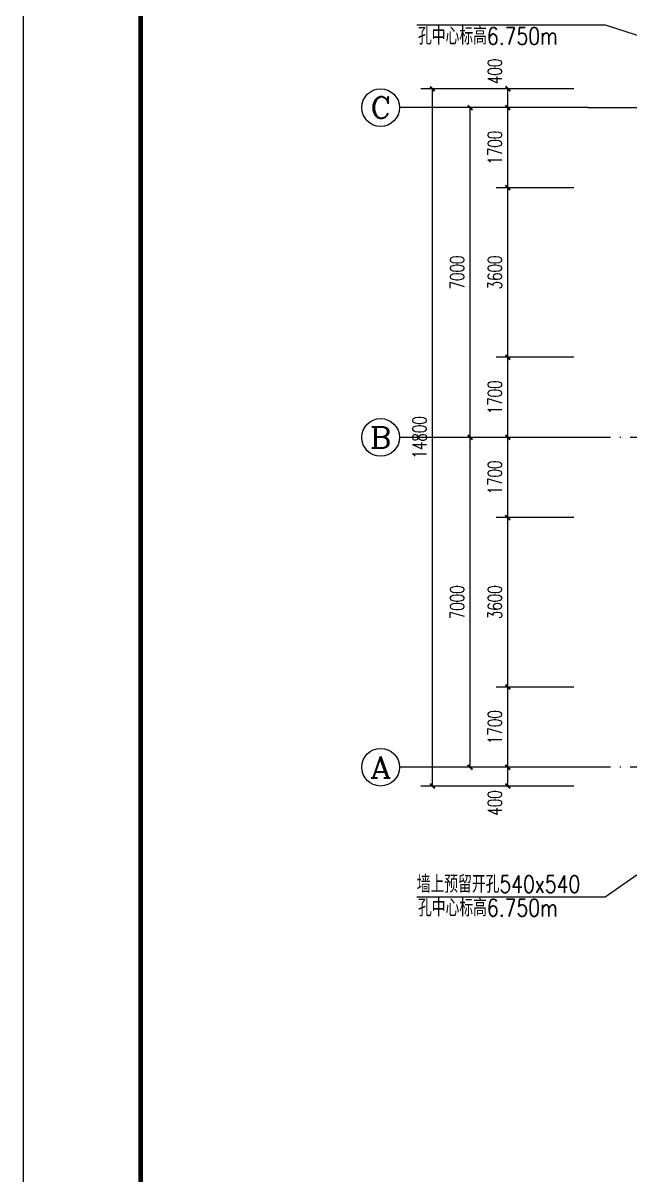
# Model space of a CAD drawing. Extents: x 4678611 to 4812712, y -485691 to -238224.
# Drawn here: x 4708672 to 4721558, y -398388 to -373936 of the extents above; entities that cross this region are included whole.
import ezdxf
from ezdxf.enums import TextEntityAlignment as Align

# ---------------------------------------------------------------- set-up
doc = ezdxf.new("R2010")
doc.units = 0
doc.header["$LTSCALE"] = 1000
doc.header["$MEASUREMENT"] = 0
doc.linetypes.add('DOTE', pattern=[2.42, 2, -0.2, 0.02, -0.2])
doc.layers.get('0').update_dxf_attribs({"linetype": 'CONTINUOUS'})
doc.layers.get('Defpoints').update_dxf_attribs({"linetype": 'CONTINUOUS'})
for name, color, linetype in [('AXIS', 3, 'CONTINUOUS'), ('AXIS_TEXT', 7, 'CONTINUOUS'), ('DOTE', 252, 'CONTINUOUS'), ('PUB_DIM', 3, 'CONTINUOUS'), ('PUB_TITLE', 4, 'CONTINUOUS')]:
    doc.layers.add(name, color=color, linetype=linetype)
doc.styles.add('_HZTXT', font='txt.shx', dxfattribs={"width": 0.8, "bigfont": 'HZTXT.shx'})
doc.styles.add('_TCH_AXIS', font='COMPLEX', dxfattribs={"bigfont": 'GBCBIG'})
doc.styles.add('_TCH_DIM_T3', font='SIMPLEX', dxfattribs={"width": 0.705882, "bigfont": 'GBCBIG'})
doc.styles.add('COMPLEX', font='COMPLEX')
doc.dimstyles.new('_TCH_ARCH&&100', dxfattribs={"dimtxt": 297.5, "dimasz": 100, "dimexe": 250, "dimexo": 300, "dimgap": 126.25, "dimtad": 1, "dimdec": 0, "dimzin": 0, "dimdsep": 46, "dimtxsty": '_TCH_DIM_T3', "dimblk": 'ARCHTICK', "dimcen": 0.09, "dimclrt": 7, "dimazin": 2, "dimtfac": 1, "dimtdec": 0, "dimtix": 1, "dimtmove": 2, "dimatfit": 3, "dimfxl": 0, "dimtolj": 1, "dimtzin": 0, "dimarcsym": 0})

# ---------------------------------------------------------------- blocks, each defined once
blk = doc.blocks.new('_ArchTick')
at = {"color": 0, "linetype": 'ByBlock', "const_width": 0.4}
blk.add_lwpolyline([(-0.5, -0.5), (0.5, 0.5)], dxfattribs=at)
blk = doc.blocks.new('*D80')
at = {"layer": 'Defpoints', "color": 0}
for p in [(4718965, -389732), (4720665, -389732), (4720665, -390132)]:
    blk.add_point(p, dxfattribs=at)
at = {"layer": 'PUB_DIM', "color": 0, "lineweight": -2}
for p, q in [((4720365, -389732), (4718715, -389732)), ((4718965, -390132), (4718965, -389732)), ((4720365, -390132), (4718715, -390132))]:
    blk.add_line(p, q, dxfattribs=at)
at = {"layer": 'PUB_DIM', "color": 0, "lineweight": -2, "xscale": 100, "yscale": 100, "zscale": 100}
for p, rotation in [((4718965, -389732), 90), ((4718965, -390132), 270)]:
    blk.add_blockref('_ArchTick', p, dxfattribs=dict(at, rotation=rotation))
at = {"layer": 'PUB_DIM', "color": 7, "insert": (4718690, -390493), "char_height": 297.5, "attachment_point": 5, "rotation": 90, "style": '_TCH_DIM_T3'}
blk.add_mtext('\\A1;400', dxfattribs=at)
blk = doc.blocks.new('*D81')
at = {"layer": 'Defpoints', "color": 0}
for p in [(4718965, -388032), (4720665, -388032), (4720665, -389732)]:
    blk.add_point(p, dxfattribs=at)
at = {"layer": 'PUB_DIM', "color": 0, "lineweight": -2}
for p, q in [((4720365, -388032), (4718715, -388032)), ((4718965, -389732), (4718965, -388032)), ((4720365, -389732), (4718715, -389732))]:
    blk.add_line(p, q, dxfattribs=at)
at = {"layer": 'PUB_DIM', "color": 0, "lineweight": -2, "xscale": 100, "yscale": 100, "zscale": 100}
for p, rotation in [((4718965, -388032), 90), ((4718965, -389732), 270)]:
    blk.add_blockref('_ArchTick', p, dxfattribs=dict(at, rotation=rotation))
at = {"layer": 'PUB_DIM', "color": 7, "insert": (4718690, -388882), "char_height": 297.5, "attachment_point": 5, "rotation": 90, "style": '_TCH_DIM_T3'}
blk.add_mtext('\\A1;1700', dxfattribs=at)
blk = doc.blocks.new('*D82')
at = {"layer": 'Defpoints', "color": 0}
for p in [(4718965, -384432), (4720665, -384432), (4720665, -388032)]:
    blk.add_point(p, dxfattribs=at)
at = {"layer": 'PUB_DIM', "color": 0, "lineweight": -2}
for p, q in [((4720365, -384432), (4718715, -384432)), ((4718965, -388032), (4718965, -384432)), ((4720365, -388032), (4718715, -388032))]:
    blk.add_line(p, q, dxfattribs=at)
at = {"layer": 'PUB_DIM', "color": 0, "lineweight": -2, "xscale": 100, "yscale": 100, "zscale": 100}
for p, rotation in [((4718965, -384432), 90), ((4718965, -388032), 270)]:
    blk.add_blockref('_ArchTick', p, dxfattribs=dict(at, rotation=rotation))
at = {"layer": 'PUB_DIM', "color": 7, "insert": (4718690, -386232), "char_height": 297.5, "attachment_point": 5, "rotation": 90, "style": '_TCH_DIM_T3'}
blk.add_mtext('\\A1;3600', dxfattribs=at)
blk = doc.blocks.new('*D83')
at = {"layer": 'Defpoints', "color": 0}
for p in [(4718965, -382732), (4720665, -382732), (4720665, -384432)]:
    blk.add_point(p, dxfattribs=at)
at = {"layer": 'PUB_DIM', "color": 0, "lineweight": -2}
for p, q in [((4720365, -382732), (4718715, -382732)), ((4718965, -384432), (4718965, -382732)), ((4720365, -384432), (4718715, -384432))]:
    blk.add_line(p, q, dxfattribs=at)
at = {"layer": 'PUB_DIM', "color": 0, "lineweight": -2, "xscale": 100, "yscale": 100, "zscale": 100}
for p, rotation in [((4718965, -382732), 90), ((4718965, -384432), 270)]:
    blk.add_blockref('_ArchTick', p, dxfattribs=dict(at, rotation=rotation))
at = {"layer": 'PUB_DIM', "color": 7, "insert": (4718690, -383582), "char_height": 297.5, "attachment_point": 5, "rotation": 90, "style": '_TCH_DIM_T3'}
blk.add_mtext('\\A1;1700', dxfattribs=at)
blk = doc.blocks.new('*D84')
at = {"layer": 'Defpoints', "color": 0}
for p in [(4718965, -381032), (4720665, -381032), (4720665, -382732)]:
    blk.add_point(p, dxfattribs=at)
at = {"layer": 'PUB_DIM', "color": 0, "lineweight": -2}
for p, q in [((4720365, -381032), (4718715, -381032)), ((4718965, -382732), (4718965, -381032)), ((4720365, -382732), (4718715, -382732))]:
    blk.add_line(p, q, dxfattribs=at)
at = {"layer": 'PUB_DIM', "color": 0, "lineweight": -2, "xscale": 100, "yscale": 100, "zscale": 100}
for p, rotation in [((4718965, -381032), 90), ((4718965, -382732), 270)]:
    blk.add_blockref('_ArchTick', p, dxfattribs=dict(at, rotation=rotation))
at = {"layer": 'PUB_DIM', "color": 7, "insert": (4718690, -381882), "char_height": 297.5, "attachment_point": 5, "rotation": 90, "style": '_TCH_DIM_T3'}
blk.add_mtext('\\A1;1700', dxfattribs=at)
blk = doc.blocks.new('*D85')
at = {"layer": 'Defpoints', "color": 0}
for p in [(4718965, -377432), (4720665, -377432), (4720665, -381032)]:
    blk.add_point(p, dxfattribs=at)
at = {"layer": 'PUB_DIM', "color": 0, "lineweight": -2}
for p, q in [((4720365, -377432), (4718715, -377432)), ((4718965, -381032), (4718965, -377432)), ((4720365, -381032), (4718715, -381032))]:
    blk.add_line(p, q, dxfattribs=at)
at = {"layer": 'PUB_DIM', "color": 0, "lineweight": -2, "xscale": 100, "yscale": 100, "zscale": 100}
for p, rotation in [((4718965, -377432), 90), ((4718965, -381032), 270)]:
    blk.add_blockref('_ArchTick', p, dxfattribs=dict(at, rotation=rotation))
at = {"layer": 'PUB_DIM', "color": 7, "insert": (4718690, -379232), "char_height": 297.5, "attachment_point": 5, "rotation": 90, "style": '_TCH_DIM_T3'}
blk.add_mtext('\\A1;3600', dxfattribs=at)
blk = doc.blocks.new('*D86')
at = {"layer": 'Defpoints', "color": 0}
for p in [(4718965, -375732), (4720665, -375732), (4720665, -377432)]:
    blk.add_point(p, dxfattribs=at)
at = {"layer": 'PUB_DIM', "color": 0, "lineweight": -2}
for p, q in [((4720365, -375732), (4718715, -375732)), ((4718965, -377432), (4718965, -375732)), ((4720365, -377432), (4718715, -377432))]:
    blk.add_line(p, q, dxfattribs=at)
at = {"layer": 'PUB_DIM', "color": 0, "lineweight": -2, "xscale": 100, "yscale": 100, "zscale": 100}
for p, rotation in [((4718965, -375732), 90), ((4718965, -377432), 270)]:
    blk.add_blockref('_ArchTick', p, dxfattribs=dict(at, rotation=rotation))
at = {"layer": 'PUB_DIM', "color": 7, "insert": (4718690, -376582), "char_height": 297.5, "attachment_point": 5, "rotation": 90, "style": '_TCH_DIM_T3'}
blk.add_mtext('\\A1;1700', dxfattribs=at)
blk = doc.blocks.new('*D87')
at = {"layer": 'Defpoints', "color": 0}
for p in [(4718965, -375332), (4720665, -375332), (4720665, -375732)]:
    blk.add_point(p, dxfattribs=at)
at = {"layer": 'PUB_DIM', "color": 0, "lineweight": -2}
for p, q in [((4720365, -375332), (4718715, -375332)), ((4718965, -375732), (4718965, -375332)), ((4720365, -375732), (4718715, -375732))]:
    blk.add_line(p, q, dxfattribs=at)
at = {"layer": 'PUB_DIM', "color": 0, "lineweight": -2, "xscale": 100, "yscale": 100, "zscale": 100}
for p, rotation in [((4718965, -375332), 90), ((4718965, -375732), 270)]:
    blk.add_blockref('_ArchTick', p, dxfattribs=dict(at, rotation=rotation))
at = {"layer": 'PUB_DIM', "color": 7, "insert": (4718690, -374962), "char_height": 297.5, "attachment_point": 5, "rotation": 90, "style": '_TCH_DIM_T3'}
blk.add_mtext('\\A1;400', dxfattribs=at)
blk = doc.blocks.new('*D207')
at = {"layer": 'AXIS', "color": 0, "lineweight": -2}
for p, q in [((4720365, -382732), (4717915, -382732)), ((4718165, -389732), (4718165, -382732)), ((4720365, -389732), (4717915, -389732))]:
    blk.add_line(p, q, dxfattribs=at)
at = {"layer": 'Defpoints', "color": 0}
for p in [(4718165, -382732), (4720665, -382732), (4720665, -389732)]:
    blk.add_point(p, dxfattribs=at)
at = {"layer": 'AXIS', "color": 0, "lineweight": -2, "xscale": 100, "yscale": 100, "zscale": 100}
for p, rotation in [((4718165, -382732), 90), ((4718165, -389732), 270)]:
    blk.add_blockref('_ArchTick', p, dxfattribs=dict(at, rotation=rotation))
at = {"layer": 'AXIS', "color": 7, "insert": (4717890, -386232), "char_height": 297.5, "attachment_point": 5, "rotation": 90, "style": '_TCH_DIM_T3'}
blk.add_mtext('\\A1;7000', dxfattribs=at)
blk = doc.blocks.new('*D208')
at = {"layer": 'AXIS', "color": 0, "lineweight": -2}
for p, q in [((4720365, -375732), (4717915, -375732)), ((4718165, -382732), (4718165, -375732)), ((4720365, -382732), (4717915, -382732))]:
    blk.add_line(p, q, dxfattribs=at)
at = {"layer": 'Defpoints', "color": 0}
for p in [(4718165, -375732), (4720665, -375732), (4720665, -382732)]:
    blk.add_point(p, dxfattribs=at)
at = {"layer": 'AXIS', "color": 0, "lineweight": -2, "xscale": 100, "yscale": 100, "zscale": 100}
for p, rotation in [((4718165, -375732), 90), ((4718165, -382732), 270)]:
    blk.add_blockref('_ArchTick', p, dxfattribs=dict(at, rotation=rotation))
at = {"layer": 'AXIS', "color": 7, "insert": (4717890, -379232), "char_height": 297.5, "attachment_point": 5, "rotation": 90, "style": '_TCH_DIM_T3'}
blk.add_mtext('\\A1;7000', dxfattribs=at)
blk = doc.blocks.new('*D209')
at = {"layer": 'AXIS', "color": 0, "lineweight": -2}
for p, q in [((4720365, -375332), (4717115, -375332)), ((4717365, -390132), (4717365, -375332)), ((4720365, -390132), (4717115, -390132))]:
    blk.add_line(p, q, dxfattribs=at)
at = {"layer": 'Defpoints', "color": 0}
for p in [(4717365, -375332), (4720665, -375332), (4720665, -390132)]:
    blk.add_point(p, dxfattribs=at)
at = {"layer": 'AXIS', "color": 0, "lineweight": -2, "xscale": 100, "yscale": 100, "zscale": 100}
for p, rotation in [((4717365, -375332), 90), ((4717365, -390132), 270)]:
    blk.add_blockref('_ArchTick', p, dxfattribs=dict(at, rotation=rotation))
at = {"layer": 'AXIS', "color": 7, "insert": (4717090, -382732), "char_height": 297.5, "attachment_point": 5, "rotation": 90, "style": '_TCH_DIM_T3'}
blk.add_mtext('\\A1;14800', dxfattribs=at)
blk = doc.blocks.new('_AXISO')
blk.add_circle((0, 0), 0.5)
at = {"layer": 'AXIS_TEXT', "style": 'COMPLEX', "width": 1.041667}
blk.add_attdef('A', text='', height=0.56, dxfattribs=at).set_placement((-0.25, -0.28), (0.25, -0.28), align=Align.FIT)

msp = doc.modelspace()

# ---------------------------------------------------------------- linework, layer by layer
at = {"layer": 'AXIS', "color": 0}
for p, q in [((4720664.7, -375732.1), (4716664.7, -375732.1)), ((4720664.7, -382732.1), (4716664.7, -382732.1)), ((4720664.7, -389732.1), (4716664.7, -389732.1))]:
    msp.add_line(p, q, dxfattribs=at)
at = {"layer": 'DOTE', "linetype": 'DOTE'}
for p, q in [((4720664.7, -375732.1), (4735664.7, -375732.1)), ((4735664.7, -382732.1), (4720664.7, -382732.1)), ((4735664.7, -389732.1), (4720664.7, -389732.1))]:
    msp.add_line(p, q, dxfattribs=at)
at = {"layer": 'PUB_DIM'}
for p, q in [((4721031.2, -373976.1), (4724164.7, -374985.4)), ((4721031.2, -392480.9), (4724164.7, -390300.9))]:
    msp.add_line(p, q, dxfattribs=at)
for points in [[(4717030.3, -373976.1), (4721031.2, -373976.1), (4721031.2, -373976.1)], [(4717030.3, -392480.9), (4721031.2, -392480.9), (4721031.2, -392480.9)]]:
    msp.add_lwpolyline(points, dxfattribs=at)
at = {"layer": 'PUB_TITLE', "color": 4}
msp.add_lwpolyline([(4708672.5, -422737.3), (4792772.5, -422737.3), (4792772.5, -363337.3), (4708672.5, -363337.3)], close=True, dxfattribs=at)
at = {"layer": 'PUB_TITLE', "color": 4, "const_width": 100}
msp.add_lwpolyline([(4711172.5, -421737.3), (4791772.5, -421737.3), (4791772.5, -364337.3), (4711172.5, -364337.3)], close=True, dxfattribs=at)

# ---------------------------------------------------------------- block references
at = {"layer": 'AXIS', "color": 0}
ref = msp.add_blockref('_AXISO', (4716264.7, -375732.1), dxfattribs=dict(at, xscale=800, yscale=800, zscale=800))
ref.add_attrib('A', 'C', dxfattribs={"layer": 'AXIS_TEXT', "color": 0, "height": 452.5, "style": '_TCH_AXIS', "width": 1.4}).set_placement((4716038.4, -375958.3), (4716490.9, -375958.3), align=Align.FIT)
ref = msp.add_blockref('_AXISO', (4716264.7, -382732.1), dxfattribs=dict(at, xscale=800, yscale=800, zscale=800))
ref.add_attrib('A', 'B', dxfattribs={"layer": 'AXIS_TEXT', "color": 0, "height": 452.5, "style": '_TCH_AXIS', "width": 1.235294}).set_placement((4716038.4, -382958.3), (4716490.9, -382958.3), align=Align.FIT)
ref = msp.add_blockref('_AXISO', (4716264.7, -389732.1), dxfattribs=dict(at, xscale=800, yscale=800, zscale=800))
ref.add_attrib('A', 'A', dxfattribs={"layer": 'AXIS_TEXT', "color": 0, "height": 452.5, "style": '_TCH_AXIS', "width": 1.166667}).set_placement((4716038.4, -389958.3), (4716490.9, -389958.3), align=Align.FIT)

# ---------------------------------------------------------------- texts
at = {"layer": 'PUB_DIM', "style": '_HZTXT', "width": 0.8}
for s, p in [('孔中心标高6.750m', (4717058.1, -374395)), ('墙上预留开孔540x540', (4717030.6, -392398.8)), ('孔中心标高6.750m', (4717058.1, -392899.7))]:
    msp.add_text(s, height=365.69, dxfattribs=at).set_placement(p)

# ---------------------------------------------------------------- dimensions: what is measured, and where the dimension line sits
at = {"layer": 'AXIS', "color": 0}
for p1, p2, distance, picture, middle in [((4720664.7, -390132.1), (4720664.7, -375332.1), 3300, '*D209', (4717089.7, -382732.1)), ((4720664.7, -382732.1), (4720664.7, -375732.1), 2500, '*D208', (4717889.7, -379232.1)), ((4720664.7, -389732.1), (4720664.7, -382732.1), 2500, '*D207', (4717889.7, -386232.1))]:
    dim = msp.add_aligned_dim(p1=p1, p2=p2, distance=distance, dimstyle='_TCH_ARCH&&100', dxfattribs=at)
    dim.commit()
    dim.dimension.update_dxf_attribs({"geometry": picture, "text_midpoint": middle})
at = {"layer": 'PUB_DIM', "color": 0}
for base, p1, p2, picture, middle in [((4718964.7, -375332.1), (4720664.7, -375732.1), (4720664.7, -375332.1), '*D87', (4718689.7, -374962.1)), ((4718964.7, -389732.1), (4720664.7, -390132.1), (4720664.7, -389732.1), '*D80', (4718689.7, -390493))]:
    dim = msp.add_linear_dim(base=base, p1=p1, p2=p2, angle=90, dimstyle='_TCH_ARCH&&100', dxfattribs=at)
    dim.commit()
    dim.dimension.update_dxf_attribs({"geometry": picture, "text_midpoint": middle, "dimtype": 129})
for p1, p2, picture, middle in [((4720664.7, -377432.1), (4720664.7, -375732.1), '*D86', (4718689.7, -376582.1)), ((4720664.7, -381032.1), (4720664.7, -377432.1), '*D85', (4718689.7, -379232.1)), ((4720664.7, -382732.1), (4720664.7, -381032.1), '*D84', (4718689.7, -381882.1)), ((4720664.7, -384432.1), (4720664.7, -382732.1), '*D83', (4718689.7, -383582.1)), ((4720664.7, -388032.1), (4720664.7, -384432.1), '*D82', (4718689.7, -386232.1)), ((4720664.7, -389732.1), (4720664.7, -388032.1), '*D81', (4718689.7, -388882.1))]:
    dim = msp.add_aligned_dim(p1=p1, p2=p2, distance=1700, dimstyle='_TCH_ARCH&&100', dxfattribs=at)
    dim.commit()
    dim.dimension.update_dxf_attribs({"geometry": picture, "text_midpoint": middle})

doc.saveas('drawing.dxf')
